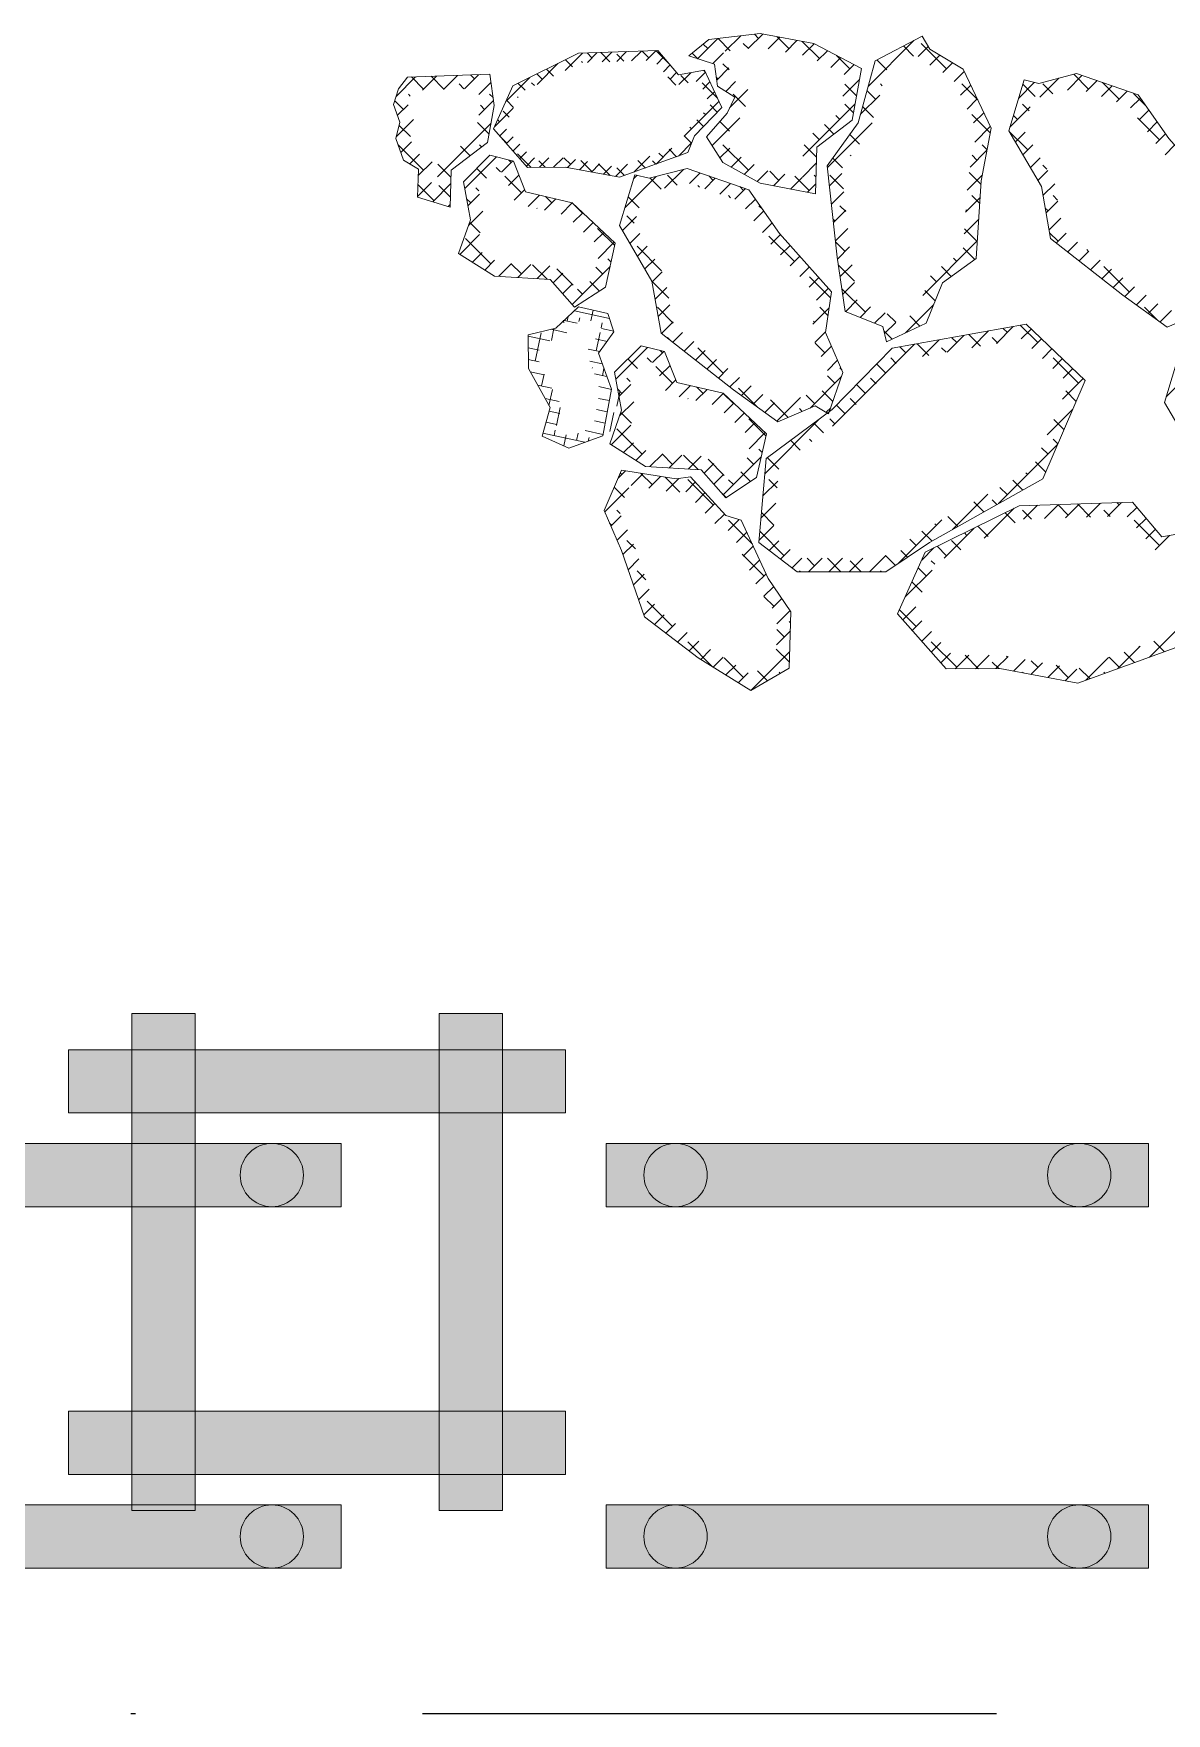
# Model space of a CAD drawing. Header units: inches. Extents: x 523 to 1492, y 69 to 539.
# Drawn here: x 1237.56 to 1262.62, y 183.78 to 220.96 of the extents above; entities that cross this region are included whole.
import ezdxf

# ---------------------------------------------------------------- set-up
doc = ezdxf.new("R2010")
doc.units = ezdxf.units.IN
doc.header["$MEASUREMENT"] = 0
doc.linetypes.add('DASHDOT', pattern=[25.4, 12.7, -6.35, 0, -6.35])

# ---------------------------------------------------------------- blocks, each defined once
blk = doc.blocks.new('Руд.стойка 0.14 - 1.1')
at = {"linetype": 'ByBlock', "lineweight": 15}
blk.add_hatch(color=252, dxfattribs=at).paths.add_polyline_path([(2005.719, -1382.257), (2007.119, -1382.257), (2007.119, -1393.257), (2005.719, -1393.257)])
at = {"color": 7, "linetype": 'ByBlock', "lineweight": 15}
for p, q in [((2006.419, -1393.257), (2007.119, -1393.257)), ((2007.119, -1393.257), (2006.419, -1393.257))]:
    blk.add_line(p, q, dxfattribs=at)
blk.add_lwpolyline([(2005.719, -1382.257), (2007.119, -1382.257), (2007.119, -1393.257), (2005.719, -1393.257), (2005.719, -1382.257)], dxfattribs=at)
blk = doc.blocks.new('Костер 1.1х1.1м')
at = {"color": 7, "linetype": 'ByBlock', "lineweight": 15, "xscale": -1}
blk.add_blockref('Руд.стойка 0.14 - 1.1', (3966.368, -11.192), dxfattribs=at)
at = {"color": 7, "linetype": 'ByBlock', "lineweight": 15}
blk.add_blockref('Руд.стойка 0.14 - 1.1', (-39.67, -11.192), dxfattribs=at)
at = {"color": 7, "linetype": 'ByBlock', "lineweight": 15, "rotation": 90}
blk.add_blockref('Руд.стойка 0.14 - 1.1', (575.592, -3401.368), dxfattribs=at)
at = {"color": 7, "linetype": 'ByBlock', "lineweight": 15, "xscale": -1, "rotation": 90}
blk.add_blockref('Руд.стойка 0.14 - 1.1', (575.592, 603.47), dxfattribs=at)
blk = doc.blocks.new('S - 140')
at = {"linetype": 'ByBlock', "lineweight": 15}
h = blk.add_hatch(color=7, dxfattribs=at)
edge = h.paths.add_edge_path()
edge.add_arc((1417, -1396.7), 70, 0, 360)
at = {"color": 7, "linetype": 'ByBlock', "lineweight": 15}
blk.add_circle((1417, -1396.7), 70, dxfattribs=at)
blk = doc.blocks.new('2 стойки под брус')
at = {"linetype": 'ByBlock', "lineweight": 15}
blk.add_hatch(color=254, dxfattribs=at).paths.add_polyline_path([(1908.082, -1350.965), (1908.082, -1349.565), (1920.082, -1349.565), (1920.082, -1350.965)])
at = {"color": 7, "linetype": 'ByBlock', "lineweight": 15}
blk.add_lwpolyline([(1908.082, -1350.965), (1908.082, -1349.565), (1920.082, -1349.565), (1920.082, -1350.965), (1908.082, -1350.965)], dxfattribs=at)
at = {"color": 7, "linetype": 'ByBlock', "lineweight": 15, "xscale": 0.009999999999990905, "yscale": 0.009999999999990905, "zscale": 0.009999999999990905}
for p in [(1895.447, -1336.298), (1904.379, -1336.298)]:
    blk.add_blockref('S - 140', p, dxfattribs=at)
blk = doc.blocks.new('Полное обрушение')
at = {"color": 7, "linetype": 'ByBlock', "lineweight": 15}
for p, q in [((1978.844, -1385.265), (1979.185, -1384.924)), ((1979.351, -1385.207), (1979.672, -1384.886)), ((1979.578, -1384.98), (1979.487, -1384.89)), ((1980.251, -1385.205), (1979.993, -1384.946)), ((1975.3, -1385.692), (1975.684, -1385.307)), ((1975.893, -1385.412), (1975.785, -1385.304)), ((1975.792, -1385.513), (1976.009, -1385.296)), ((1976.292, -1385.496), (1976.089, -1385.293)), ((1976.117, -1385.502), (1976.335, -1385.285)), ((1976.443, -1385.491), (1976.66, -1385.274)), ((1976.768, -1385.48), (1976.986, -1385.263)), ((1977.151, -1385.412), (1977.001, -1385.262)), ((1977.093, -1385.469), (1977.311, -1385.252)), ((1977.622, -1385.569), (1977.305, -1385.252)), ((1978.237, -1385.435), (1978.119, -1385.317)), ((1978.228, -1385.432), (1978.677, -1384.983)), ((1978.455, -1385.205), (1978.356, -1385.105)), ((1978.569, -1385.54), (1978.807, -1385.301)), ((1978.953, -1385.253), (1978.682, -1384.982)), ((1979.356, -1385.207), (1979.241, -1385.092)), ((1979.793, -1385.214), (1980.05, -1384.957)), ((1980.172, -1385.284), (1980.429, -1385.027)), ((1980.925, -1385.429), (1980.545, -1385.049)), ((1980.55, -1385.355), (1980.806, -1385.099)), ((1980.879, -1385.475), (1981.101, -1385.253)), ((1982.001, -1386.044), (1983.018, -1385.027)), ((1983.007, -1385.371), (1982.785, -1385.149)), ((1983.114, -1385.38), (1983.333, -1385.161)), ((1983.739, -1385.654), (1983.177, -1385.092)), ((1974.678, -1385.999), (1975.141, -1385.536)), ((1975.043, -1385.819), (1974.886, -1385.662)), ((1975.463, -1385.611), (1975.307, -1385.454)), ((1975.684, -1385.517), (1975.658, -1385.491)), ((1976.596, -1385.486), (1976.443, -1385.333)), ((1977.329, -1385.548), (1977.478, -1385.399)), ((1977.474, -1385.718), (1977.623, -1385.569)), ((1978.399, -1385.718), (1978.371, -1385.69)), ((1978.656, -1385.902), (1978.922, -1385.636)), ((1978.928, -1385.677), (1978.792, -1385.541)), ((1981.175, -1385.628), (1981.397, -1385.406)), ((1981.599, -1385.654), (1981.301, -1385.356)), ((1981.471, -1385.782), (1981.693, -1385.559)), ((1982.417, -1385.679), (1982.195, -1385.457)), ((1983.372, -1385.571), (1983.591, -1385.352)), ((1983.653, -1385.739), (1983.872, -1385.521)), ((1971.558, -1386.265), (1971.991, -1385.832)), ((1972.169, -1386.103), (1971.902, -1385.835)), ((1972.145, -1386.127), (1972.456, -1385.816)), ((1972.626, -1386.11), (1972.336, -1385.82)), ((1972.61, -1386.111), (1972.921, -1385.8)), ((1973.06, -1386.096), (1972.955, -1385.99)), ((1973.075, -1386.095), (1973.386, -1385.784)), ((1973.292, -1385.878), (1973.204, -1385.79)), ((1973.393, -1386.225), (1973.659, -1385.96)), ((1973.991, -1386.372), (1974.52, -1385.843)), ((1974.412, -1386.13), (1974.255, -1385.974)), ((1974.622, -1386.026), (1974.558, -1385.962)), ((1974.793, -1385.884), (1974.675, -1385.766)), ((1977.752, -1386.014), (1977.571, -1385.833)), ((1977.618, -1385.888), (1977.767, -1385.739)), ((1977.818, -1386.002), (1978.077, -1385.743)), ((1978.019, -1385.966), (1977.858, -1385.805)), ((1978.2, -1385.934), (1978.405, -1385.729)), ((1978.666, -1386.299), (1978.329, -1385.962)), ((1978.345, -1386.103), (1978.504, -1385.945)), ((1978.68, -1385.878), (1978.648, -1385.846)), ((1978.854, -1386.153), (1979.07, -1385.937)), ((1981.441, -1386.26), (1981.813, -1385.888)), ((1981.747, -1386.251), (1981.489, -1385.993)), ((1982.317, -1386.028), (1982.279, -1385.99)), ((1983.905, -1385.937), (1984.13, -1385.711)), ((1984.049, -1386.241), (1984.274, -1386.016)), ((1984.429, -1386.344), (1984.075, -1385.99)), ((1985.335, -1386.303), (1985.681, -1385.956)), ((1985.702, -1386.27), (1985.427, -1385.995)), ((1985.804, -1386.283), (1986.223, -1385.863)), ((1986.089, -1386.208), (1985.871, -1385.99)), ((1986.208, -1385.878), (1986.199, -1385.869)), ((1986.412, -1386.124), (1986.732, -1385.803)), ((1986.882, -1386.103), (1986.555, -1385.776)), ((1986.83, -1386.154), (1987.066, -1385.918)), ((1987.164, -1386.269), (1987.4, -1386.033)), ((1987.555, -1386.327), (1987.188, -1385.96)), ((1971.72, -1386.552), (1971.529, -1386.36)), ((1971.874, -1386.257), (1971.832, -1386.215)), ((1973.387, -1386.68), (1973.715, -1386.353)), ((1973.706, -1386.292), (1973.629, -1386.215)), ((1974.16, -1386.508), (1974.001, -1386.349)), ((1974.257, -1386.291), (1974.243, -1386.276)), ((1977.935, -1387.142), (1978.701, -1386.376)), ((1978.444, -1386.319), (1978.602, -1386.16)), ((1978.939, -1386.517), (1979.342, -1386.114)), ((1979.287, -1386.486), (1979.017, -1386.215)), ((1980.561, -1387.589), (1981.713, -1386.437)), ((1981.678, -1386.631), (1981.486, -1386.439)), ((1981.831, -1386.663), (1982.26, -1386.234)), ((1982.167, -1386.327), (1981.976, -1386.136)), ((1984.193, -1386.546), (1984.418, -1386.321)), ((1985.564, -1386.581), (1985.422, -1386.439)), ((1987.498, -1386.384), (1987.734, -1386.148)), ((1987.812, -1386.519), (1988.027, -1386.304)), ((1988.137, -1386.46), (1987.874, -1386.197)), ((1971.566, -1387.155), (1971.943, -1386.778)), ((1971.589, -1386.683), (1971.823, -1386.448)), ((1973.516, -1386.552), (1973.427, -1386.462)), ((1973.736, -1386.941), (1974.153, -1386.524)), ((1973.85, -1386.826), (1973.807, -1386.783)), ((1974.063, -1386.725), (1973.929, -1386.591)), ((1978.359, -1386.934), (1978.21, -1386.786)), ((1978.408, -1386.669), (1978.364, -1386.625)), ((1978.666, -1386.613), (1978.505, -1386.453)), ((1978.551, -1387.354), (1979.165, -1386.74)), ((1981.374, -1386.776), (1981.288, -1386.69)), ((1982.123, -1386.732), (1981.879, -1386.488)), ((1984.705, -1387.069), (1984.3, -1386.664)), ((1984.337, -1386.851), (1984.562, -1386.626)), ((1985.141, -1386.946), (1985.589, -1386.497)), ((1985.31, -1386.776), (1985.219, -1386.685)), ((1988.453, -1387.225), (1987.965, -1386.737)), ((1987.997, -1386.783), (1988.213, -1386.568)), ((1971.875, -1387.155), (1971.627, -1386.907)), ((1972.474, -1388.043), (1973.66, -1386.857)), ((1973.616, -1387.1), (1973.358, -1386.842)), ((1973.853, -1387.138), (1974.002, -1386.989)), ((1974.001, -1387.305), (1974.149, -1387.156)), ((1978.098, -1387.302), (1977.936, -1387.14)), ((1978.094, -1386.984), (1978.056, -1386.946)), ((1978.935, -1387.031), (1978.722, -1386.818)), ((1980.925, -1387.225), (1980.779, -1387.079)), ((1981.248, -1387.099), (1981.037, -1386.888)), ((1981.104, -1387.839), (1982.09, -1386.853)), ((1981.813, -1387.32), (1981.598, -1387.105)), ((1984.361, -1387.276), (1984.706, -1386.931)), ((1985.535, -1387.45), (1985.124, -1387.039)), ((1985.261, -1387.274), (1985.481, -1387.055)), ((1988.183, -1387.046), (1988.398, -1386.831)), ((1988.368, -1387.31), (1988.584, -1387.095)), ((1972.169, -1387.899), (1971.608, -1387.337)), ((1971.664, -1387.506), (1971.899, -1387.271)), ((1971.861, -1387.758), (1972.079, -1387.54)), ((1973.197, -1387.579), (1972.983, -1387.365)), ((1973.451, -1387.384), (1973.404, -1387.337)), ((1974.008, -1387.298), (1973.898, -1387.189)), ((1974.148, -1387.472), (1974.297, -1387.323)), ((1974.545, -1387.835), (1974.243, -1387.534)), ((1974.295, -1387.639), (1974.444, -1387.49)), ((1977.314, -1387.763), (1977.663, -1387.414)), ((1977.465, -1387.612), (1977.372, -1387.519)), ((1977.767, -1387.6), (1977.603, -1387.436)), ((1977.806, -1387.586), (1978.103, -1387.288)), ((1978.726, -1387.628), (1978.943, -1387.411)), ((1979.353, -1387.899), (1978.792, -1387.337)), ((1980.86, -1387.609), (1980.588, -1387.337)), ((1984.259, -1387.828), (1984.633, -1387.453)), ((1984.634, -1387.447), (1984.524, -1387.337)), ((1985.427, -1387.557), (1985.646, -1387.338)), ((1988.573, -1387.555), (1988.785, -1387.342)), ((1972.05, -1388.018), (1972.357, -1387.711)), ((1972.774, -1388.054), (1972.481, -1387.762)), ((1973.079, -1388.306), (1973.781, -1387.605)), ((1973.557, -1388.072), (1973.344, -1387.86)), ((1973.87, -1387.936), (1973.772, -1387.838)), ((1973.892, -1387.942), (1974.14, -1387.694)), ((1974.108, -1387.726), (1974.056, -1387.674)), ((1974.443, -1387.806), (1974.624, -1387.625)), ((1974.857, -1387.833), (1974.715, -1387.691)), ((1974.729, -1387.834), (1974.94, -1387.623)), ((1975.045, -1387.832), (1975.256, -1387.621)), ((1975.422, -1387.769), (1975.274, -1387.621)), ((1975.351, -1387.841), (1975.531, -1387.66)), ((1975.616, -1387.89), (1975.796, -1387.709)), ((1975.893, -1387.927), (1975.649, -1387.682)), ((1975.881, -1387.939), (1976.061, -1387.759)), ((1976.297, -1388.016), (1976.035, -1387.754)), ((1976.146, -1387.988), (1976.327, -1387.808)), ((1976.412, -1388.037), (1976.68, -1387.768)), ((1976.612, -1388.016), (1976.443, -1387.848)), ((1976.679, -1387.769), (1976.679, -1387.769)), ((1976.822, -1387.94), (1977.172, -1387.591)), ((1977.074, -1387.85), (1976.91, -1387.686)), ((1977.305, -1387.766), (1977.229, -1387.691)), ((1977.501, -1388.299), (1977.92, -1387.88)), ((1977.901, -1387.899), (1977.89, -1387.887)), ((1978.972, -1387.831), (1979.193, -1387.61)), ((1979.261, -1387.991), (1979.482, -1387.77)), ((1979.55, -1388.151), (1979.787, -1387.914)), ((1980.027, -1388.123), (1979.825, -1387.921)), ((1980.549, -1388.05), (1980.857, -1387.742)), ((1981.439, -1387.844), (1981.224, -1387.629)), ((1981.626, -1387.582), (1981.606, -1387.562)), ((1984.412, -1387.674), (1984.307, -1387.569)), ((1985.593, -1387.84), (1985.812, -1387.621)), ((1985.758, -1388.124), (1985.978, -1387.904)), ((1985.961, -1387.876), (1985.871, -1387.786)), ((1972.036, -1388.481), (1972.345, -1388.171)), ((1972.394, -1388.572), (1972.044, -1388.222)), ((1972.369, -1388.597), (1972.77, -1388.196)), ((1972.763, -1388.492), (1972.506, -1388.235)), ((1973.393, -1388.358), (1973.323, -1388.287)), ((1974.333, -1388.399), (1973.965, -1388.032)), ((1974.047, -1388.237), (1974.278, -1388.006)), ((1976.62, -1388.731), (1977.312, -1388.039)), ((1976.814, -1388.088), (1976.891, -1388.011)), ((1977.424, -1388.319), (1977.178, -1388.074)), ((1977.78, -1388.226), (1977.565, -1388.011)), ((1978.053, -1388.196), (1978.289, -1387.96)), ((1978.276, -1388.273), (1978.238, -1388.235)), ((1978.387, -1388.311), (1978.622, -1388.076)), ((1978.575, -1388.123), (1978.477, -1388.025)), ((1978.72, -1388.427), (1978.956, -1388.191)), ((1979.248, -1388.348), (1979.163, -1388.262)), ((1979.908, -1388.243), (1980.164, -1387.986)), ((1980.284, -1388.315), (1980.541, -1388.058)), ((1980.7, -1388.348), (1980.38, -1388.028)), ((1980.661, -1388.387), (1980.845, -1388.203)), ((1980.849, -1388.047), (1980.813, -1388.011)), ((1981.148, -1388.244), (1981.42, -1387.972)), ((1981.457, -1388.311), (1981.157, -1388.011)), ((1984.192, -1388.343), (1984.531, -1388.004)), ((1984.502, -1388.213), (1984.236, -1387.947)), ((1985.759, -1388.123), (1985.756, -1388.12)), ((1985.872, -1388.459), (1986.131, -1388.2)), ((1972.71, -1388.705), (1972.759, -1388.656)), ((1973.21, -1388.624), (1973.12, -1388.534)), ((1973.148, -1388.686), (1973.406, -1388.428)), ((1974.174, -1388.558), (1974.405, -1388.327)), ((1974.481, -1388.7), (1974.731, -1388.45)), ((1974.846, -1388.785), (1975.096, -1388.535)), ((1975.007, -1388.624), (1974.864, -1388.481)), ((1975.21, -1388.869), (1975.458, -1388.621)), ((1975.68, -1388.848), (1975.448, -1388.616)), ((1976.935, -1388.728), (1976.694, -1388.487)), ((1978.962, -1388.51), (1978.912, -1388.46)), ((1979.054, -1388.542), (1979.29, -1388.306)), ((1979.292, -1388.753), (1979.508, -1388.537)), ((1981.192, -1388.649), (1981.464, -1388.377)), ((1984.16, -1388.824), (1984.482, -1388.502)), ((1984.474, -1388.634), (1984.3, -1388.46)), ((1985.94, -1388.84), (1986.199, -1388.581)), ((1986.195, -1388.559), (1986.096, -1388.46)), ((1973.16, -1389.123), (1973.475, -1388.808)), ((1974.68, -1388.747), (1974.67, -1388.736)), ((1975.477, -1389.051), (1975.69, -1388.839)), ((1976.566, -1389.234), (1976.875, -1388.925)), ((1976.83, -1389.073), (1976.667, -1388.909)), ((1979.478, -1389.016), (1979.693, -1388.801)), ((1979.672, -1388.771), (1979.585, -1388.684)), ((1981.269, -1389.021), (1981.227, -1388.98)), ((1981.236, -1389.055), (1981.508, -1388.782)), ((1981.511, -1388.814), (1981.381, -1388.684)), ((1984.128, -1389.305), (1984.45, -1388.983)), ((1984.188, -1388.797), (1984.164, -1388.773)), ((1985.984, -1388.797), (1985.922, -1388.735)), ((1986.009, -1389.221), (1986.267, -1388.962)), ((1972.972, -1389.761), (1973.407, -1389.325)), ((1973.659, -1389.971), (1973.098, -1389.41)), ((1973.422, -1389.284), (1973.186, -1389.049)), ((1975.709, -1389.269), (1975.921, -1389.057)), ((1975.94, -1389.487), (1976.152, -1389.274)), ((1976.397, -1389.565), (1976.017, -1389.185)), ((1976.732, -1389.517), (1976.951, -1389.298)), ((1979.663, -1389.28), (1979.878, -1389.065)), ((1980.371, -1389.919), (1979.81, -1389.358)), ((1979.854, -1389.538), (1980.067, -1389.325)), ((1981.279, -1389.46), (1981.552, -1389.188)), ((1984.412, -1389.47), (1984.135, -1389.193)), ((1986.208, -1389.47), (1986.019, -1389.281)), ((1986.17, -1389.508), (1986.384, -1389.295)), ((1973.247, -1389.934), (1973.465, -1389.717)), ((1976.027, -1389.849), (1976.383, -1389.492)), ((1977.435, -1390.126), (1976.891, -1389.582)), ((1976.897, -1389.801), (1977.117, -1389.582)), ((1980.066, -1389.775), (1980.279, -1389.562)), ((1981.494, -1389.695), (1981.282, -1389.483)), ((1981.324, -1389.864), (1981.595, -1389.593)), ((1983.211, -1390.671), (1984.418, -1389.464)), ((1984.366, -1389.873), (1984.107, -1389.614)), ((1986.421, -1389.706), (1986.635, -1389.492)), ((1986.673, -1389.904), (1986.886, -1389.69)), ((1986.882, -1389.695), (1986.842, -1389.655)), ((1973.523, -1390.108), (1973.74, -1389.89)), ((1973.833, -1390.247), (1974.116, -1389.963)), ((1974.333, -1390.195), (1974.1, -1389.962)), ((1974.256, -1390.273), (1974.539, -1389.989)), ((1974.899, -1390.312), (1974.578, -1389.992)), ((1974.679, -1390.298), (1974.962, -1390.015)), ((1975.477, -1390.441), (1975.119, -1390.083)), ((1975.454, -1390.87), (1976.293, -1390.031)), ((1976.129, -1390.195), (1975.982, -1390.048)), ((1976.315, -1389.933), (1976.241, -1389.859)), ((1977.063, -1390.084), (1977.282, -1389.865)), ((1977.224, -1390.372), (1977.448, -1390.148)), ((1980.278, -1390.012), (1980.491, -1389.799)), ((1980.49, -1390.249), (1980.703, -1390.036)), ((1981.701, -1390.351), (1981.344, -1389.994)), ((1981.383, -1390.254), (1981.647, -1389.99)), ((1983.843, -1390.248), (1983.628, -1390.033)), ((1983.963, -1389.919), (1983.89, -1389.846)), ((1986.924, -1390.101), (1987.138, -1389.888)), ((1987.175, -1390.299), (1987.389, -1390.085)), ((1987.78, -1390.593), (1987.218, -1390.031)), ((1975.034, -1390.392), (1975.247, -1390.179)), ((1975.244, -1390.631), (1975.457, -1390.419)), ((1976.06, -1390.575), (1975.843, -1390.358)), ((1977.594, -1390.734), (1977.223, -1390.363)), ((1977.292, -1390.753), (1977.551, -1390.494)), ((1980.702, -1390.486), (1980.915, -1390.273)), ((1981.174, -1390.723), (1980.708, -1390.256)), ((1980.863, -1390.774), (1981.127, -1390.51)), ((1981.943, -1391.042), (1981.423, -1390.522)), ((1981.442, -1390.645), (1981.705, -1390.381)), ((1983.514, -1390.368), (1983.384, -1390.238)), ((1987.427, -1390.497), (1987.64, -1390.283)), ((1987.68, -1390.693), (1987.894, -1390.478)), ((1975.68, -1390.644), (1975.571, -1390.535)), ((1977.361, -1391.134), (1977.619, -1390.875)), ((1981.509, -1391.026), (1981.764, -1390.771)), ((1982.831, -1391.5), (1983.45, -1390.881)), ((1983.487, -1390.79), (1983.256, -1390.559)), ((1987.94, -1390.881), (1988.155, -1390.666)), ((1988.201, -1391.069), (1988.416, -1390.854)), ((1975.272, -1391.275), (1975.261, -1391.216)), ((1975.279, -1391.222), (1975.565, -1391.284)), ((1975.348, -1391.237), (1975.37, -1391.138)), ((1975.505, -1391.011), (1976.281, -1391.18)), ((1975.606, -1391.245), (1975.623, -1391.167)), ((1975.869, -1391.232), (1975.92, -1390.997)), ((1977.692, -1391.281), (1977.34, -1390.929)), ((1977.433, -1391.51), (1977.687, -1391.256)), ((1980.782, -1391.304), (1981.14, -1390.946)), ((1980.82, -1391.266), (1980.792, -1391.238)), ((1981.115, -1391.112), (1980.932, -1390.929)), ((1981.828, -1391.156), (1982.058, -1390.926)), ((1982.147, -1391.287), (1982.377, -1391.056)), ((1982.367, -1391.515), (1982.615, -1391.268)), ((1982.614, -1391.264), (1982.427, -1391.077)), ((1983.149, -1391.35), (1982.924, -1391.125)), ((1988.399, -1391.212), (1988.116, -1390.929)), ((1988.462, -1391.257), (1988.713, -1391.007)), ((1974.48, -1391.568), (1974.961, -1391.673)), ((1974.636, -1392.122), (1974.771, -1391.501)), ((1974.99, -1391.419), (1975.339, -1391.495)), ((1974.995, -1391.665), (1975.052, -1391.405)), ((1975.97, -1391.633), (1976.226, -1391.688)), ((1975.985, -1391.896), (1976.073, -1391.489)), ((1976.096, -1391.384), (1976.12, -1391.275)), ((1976.102, -1391.401), (1976.376, -1391.461)), ((1977.616, -1391.655), (1977.565, -1391.603)), ((1977.684, -1391.708), (1977.898, -1391.494)), ((1980.825, -1391.71), (1981.059, -1391.476)), ((1982.539, -1391.638), (1982.351, -1391.45)), ((1983.754, -1391.925), (1984.124, -1391.554)), ((1983.963, -1391.715), (1983.851, -1391.603)), ((1984.491, -1391.794), (1984.232, -1391.535)), ((1984.3, -1391.828), (1984.67, -1391.457)), ((1984.872, -1391.726), (1984.749, -1391.603)), ((1984.846, -1391.731), (1985.216, -1391.36)), ((1985.086, -1391.491), (1984.994, -1391.399)), ((1985.759, -1391.715), (1985.376, -1391.332)), ((1985.392, -1391.633), (1985.612, -1391.413)), ((1985.629, -1391.845), (1985.842, -1391.633)), ((1974.482, -1391.828), (1974.722, -1391.881)), ((1975.809, -1391.857), (1976.065, -1391.913)), ((1976.423, -1392.52), (1977.125, -1391.819)), ((1977.236, -1392.156), (1977.484, -1391.908)), ((1977.452, -1391.94), (1977.4, -1391.887)), ((1977.935, -1391.906), (1978.149, -1391.692)), ((1978.187, -1392.103), (1978.4, -1391.89)), ((1978.799, -1392.389), (1978.238, -1391.827)), ((1981.045, -1391.94), (1980.833, -1391.728)), ((1980.963, -1392.021), (1981.19, -1391.794)), ((1981.213, -1393.567), (1983.032, -1391.748)), ((1982.841, -1391.94), (1982.707, -1391.806)), ((1983.347, -1391.997), (1983.088, -1391.738)), ((1983.207, -1392.022), (1983.578, -1391.651)), ((1983.728, -1391.929), (1983.626, -1391.827)), ((1985.859, -1392.065), (1986.071, -1391.852)), ((1974.484, -1392.089), (1974.725, -1392.141)), ((1974.525, -1392.358), (1974.838, -1392.426)), ((1975.846, -1392.125), (1976.122, -1392.186)), ((1975.901, -1392.279), (1975.904, -1392.268)), ((1976.125, -1392.446), (1976.159, -1392.288)), ((1976.9, -1392.286), (1976.688, -1392.074)), ((1977.214, -1392.15), (1977.116, -1392.052)), ((1977.677, -1392.613), (1977.309, -1392.246)), ((1977.391, -1392.45), (1977.622, -1392.219)), ((1978.438, -1392.301), (1978.652, -1392.087)), ((1978.69, -1392.499), (1978.903, -1392.285)), ((1981.101, -1392.333), (1981.328, -1392.105)), ((1981.422, -1392.317), (1981.381, -1392.276)), ((1982.392, -1392.389), (1982.193, -1392.19)), ((1982.627, -1392.175), (1982.504, -1392.052)), ((1986.088, -1392.284), (1986.3, -1392.072)), ((1986.657, -1392.613), (1986.096, -1392.052)), ((1986.317, -1392.504), (1986.529, -1392.292)), ((1974.691, -1392.654), (1975.004, -1392.722)), ((1974.776, -1392.672), (1974.832, -1392.415)), ((1974.942, -1393.103), (1975.019, -1392.749)), ((1975.947, -1392.407), (1976.223, -1392.468)), ((1976.048, -1392.689), (1976.322, -1392.749)), ((1976.554, -1392.838), (1976.464, -1392.748)), ((1976.492, -1392.9), (1976.75, -1392.642)), ((1976.737, -1392.572), (1976.667, -1392.501)), ((1977.518, -1392.772), (1977.749, -1392.541)), ((1977.825, -1392.914), (1978.075, -1392.664)), ((1978.189, -1392.999), (1978.44, -1392.749)), ((1978.35, -1392.838), (1978.208, -1392.695)), ((1978.941, -1392.696), (1979.155, -1392.483)), ((1979.557, -1393.146), (1979.136, -1392.725)), ((1979.199, -1392.888), (1979.413, -1392.673)), ((1980.72, -1393.162), (1981.414, -1392.468)), ((1981.269, -1392.613), (1981.104, -1392.448)), ((1981.943, -1392.838), (1981.749, -1392.644)), ((1982.183, -1392.629), (1982.055, -1392.501)), ((1986.301, -1392.969), (1986.759, -1392.512)), ((1988.6, -1392.916), (1989.048, -1392.467)), ((1974.856, -1392.95), (1975.169, -1393.018)), ((1976.041, -1392.948), (1976.276, -1392.999)), ((1976.444, -1393.123), (1976.513, -1392.802)), ((1976.504, -1393.337), (1976.819, -1393.022)), ((1978.024, -1392.96), (1978.014, -1392.95)), ((1978.554, -1393.083), (1978.802, -1392.835)), ((1979.024, -1393.062), (1978.792, -1392.83)), ((1978.821, -1393.265), (1979.033, -1393.053)), ((1979.459, -1393.076), (1979.674, -1392.861)), ((1979.72, -1393.264), (1979.935, -1393.049)), ((1980.233, -1393.373), (1979.841, -1392.981)), ((1979.981, -1393.452), (1980.505, -1392.929)), ((1980.82, -1393.062), (1980.631, -1392.874)), ((1981.224, -1393.017), (1980.988, -1392.782)), ((1981.494, -1393.287), (1981.305, -1393.099)), ((1981.74, -1393.084), (1981.606, -1392.95)), ((1986.608, -1393.014), (1986.38, -1392.785)), ((1974.877, -1393.474), (1975.112, -1393.525)), ((1974.947, -1393.229), (1975.182, -1393.281)), ((1975.105, -1393.548), (1975.191, -1393.153)), ((1975.948, -1393.447), (1976.182, -1393.498)), ((1975.994, -1393.197), (1976.229, -1393.249)), ((1976.286, -1393.68), (1976.377, -1393.26)), ((1976.766, -1393.498), (1976.53, -1393.262)), ((1979.052, -1393.483), (1979.265, -1393.271)), ((1979.284, -1393.701), (1979.496, -1393.488)), ((1979.741, -1393.779), (1979.361, -1393.399)), ((1979.715, -1394.616), (1980.922, -1393.409)), ((1980.546, -1393.238), (1980.483, -1393.174)), ((1981.019, -1393.71), (1980.805, -1393.496)), ((1981.074, -1393.257), (1981.177, -1393.155)), ((1981.277, -1393.52), (1981.157, -1393.399)), ((1985.963, -1393.756), (1986.535, -1393.184)), ((1986.339, -1393.642), (1986.11, -1393.413)), ((1974.806, -1393.719), (1975.734, -1393.921)), ((1975.056, -1393.773), (1975.082, -1393.652)), ((1975.267, -1393.999), (1975.319, -1393.759)), ((1975.552, -1393.881), (1975.588, -1393.719)), ((1975.741, -1393.662), (1976.136, -1393.748)), ((1975.81, -1393.893), (1975.828, -1393.811)), ((1976.315, -1393.975), (1976.751, -1393.539)), ((1977.003, -1394.185), (1976.442, -1393.623)), ((1979.37, -1394.063), (1979.727, -1393.706)), ((1980.761, -1393.901), (1980.708, -1393.848)), ((1986.204, -1393.956), (1986.096, -1393.848)), ((1976.591, -1394.148), (1976.809, -1393.931)), ((1976.867, -1394.322), (1977.084, -1394.104)), ((1977.177, -1394.46), (1977.46, -1394.177)), ((1977.677, -1394.409), (1977.444, -1394.176)), ((1977.6, -1394.486), (1977.883, -1394.203)), ((1978.242, -1394.526), (1977.922, -1394.206)), ((1978.023, -1394.512), (1978.306, -1394.229)), ((1978.798, -1395.084), (1979.637, -1394.245)), ((1979.659, -1394.146), (1979.585, -1394.073)), ((1980.502, -1394.092), (1980.288, -1393.877)), ((1984.89, -1395.278), (1986.197, -1393.971)), ((1985.984, -1394.185), (1985.841, -1394.042)), ((1976.473, -1394.715), (1976.634, -1394.555)), ((1976.554, -1394.634), (1976.522, -1394.602)), ((1976.759, -1394.878), (1977.022, -1394.615)), ((1977.228, -1394.858), (1976.978, -1394.608)), ((1978.378, -1394.606), (1978.591, -1394.393)), ((1978.821, -1394.655), (1978.463, -1394.297)), ((1979.404, -1394.789), (1979.187, -1394.572)), ((1979.473, -1394.409), (1979.326, -1394.262)), ((1980.025, -1394.512), (1979.771, -1394.258)), ((1985.535, -1394.634), (1985.496, -1394.595)), ((1985.934, -1394.584), (1985.706, -1394.356)), ((1976.175, -1395.462), (1976.707, -1394.93)), ((1976.615, -1395.143), (1976.387, -1394.915)), ((1977.148, -1394.938), (1977.411, -1394.676)), ((1977.84, -1395.021), (1977.51, -1394.691)), ((1977.536, -1394.999), (1977.813, -1394.722)), ((1977.967, -1395.017), (1978.18, -1394.805)), ((1978.575, -1395.307), (1978.014, -1394.746)), ((1978.588, -1394.845), (1978.801, -1394.632)), ((1979.024, -1394.858), (1978.915, -1394.749)), ((1979.672, -1395.108), (1980.002, -1394.778)), ((1979.989, -1394.926), (1979.81, -1394.746)), ((1985.086, -1395.083), (1984.92, -1394.918)), ((1985.429, -1394.977), (1985.208, -1394.756)), ((1978.182, -1395.251), (1978.394, -1395.039)), ((1978.396, -1395.486), (1978.609, -1395.273)), ((1978.859, -1395.143), (1978.78, -1395.063)), ((1979.63, -1395.599), (1979.96, -1395.27)), ((1979.697, -1395.083), (1979.676, -1395.062)), ((1983.871, -1395.848), (1984.651, -1395.068)), ((1984.565, -1395.46), (1984.344, -1395.24)), ((1984.853, -1395.299), (1984.749, -1395.195)), ((1985.441, -1395.625), (1985.752, -1395.315)), ((1985.906, -1395.609), (1986.217, -1395.299)), ((1986.433, -1395.532), (1986.2, -1395.299)), ((1986.371, -1395.594), (1986.682, -1395.283)), ((1986.925, -1395.575), (1986.634, -1395.284)), ((1986.836, -1395.578), (1987.146, -1395.267)), ((1987.301, -1395.562), (1987.611, -1395.251)), ((1987.555, -1395.307), (1987.503, -1395.255)), ((1987.737, -1395.574), (1987.95, -1395.361)), ((1976.33, -1395.756), (1976.283, -1395.71)), ((1976.312, -1395.775), (1976.54, -1395.547)), ((1976.516, -1395.494), (1976.442, -1395.42)), ((1978.611, -1395.72), (1978.823, -1395.508)), ((1978.91, -1395.87), (1979.151, -1395.629)), ((1979.444, -1396.176), (1978.912, -1395.644)), ((1979.918, -1395.752), (1979.641, -1395.475)), ((1982.665, -1396.605), (1983.632, -1395.638)), ((1983.514, -1395.756), (1983.481, -1395.723)), ((1983.989, -1395.782), (1983.769, -1395.562)), ((1984.574, -1396.043), (1985.236, -1395.382)), ((1985.259, -1395.705), (1985.035, -1395.481)), ((1985.622, -1395.619), (1985.422, -1395.42)), ((1987.359, -1395.56), (1987.218, -1395.42)), ((1988.453, -1396.205), (1987.892, -1395.644)), ((1987.944, -1395.817), (1988.156, -1395.604)), ((1976.448, -1396.087), (1976.676, -1395.859)), ((1976.853, -1396.279), (1976.667, -1396.093)), ((1979.094, -1396.135), (1979.321, -1395.909)), ((1979.588, -1396.091), (1979.917, -1395.761)), ((1980.146, -1396.43), (1979.605, -1395.888)), ((1979.812, -1396.315), (1980.027, -1396.101)), ((1983.065, -1396.205), (1982.926, -1396.066)), ((1983.413, -1396.104), (1983.193, -1395.885)), ((1983.687, -1396.482), (1984.348, -1395.82)), ((1984.057, -1396.299), (1983.851, -1396.093)), ((1984.188, -1395.981), (1984.133, -1395.926)), ((1984.658, -1396.002), (1984.434, -1395.778)), ((1988.15, -1396.06), (1988.363, -1395.847)), ((1988.356, -1396.303), (1988.674, -1395.984)), ((1976.579, -1396.405), (1976.812, -1396.172)), ((1979.697, -1396.879), (1979.215, -1396.396)), ((1979.236, -1396.442), (1979.462, -1396.216)), ((1980.068, -1396.508), (1980.282, -1396.294)), ((1982.035, -1396.787), (1982.397, -1396.425)), ((1982.607, -1396.645), (1982.391, -1396.429)), ((1982.874, -1396.463), (1982.728, -1396.318)), ((1983.189, -1396.53), (1983.461, -1396.259)), ((1983.739, -1396.43), (1983.532, -1396.223)), ((1976.694, -1396.74), (1976.93, -1396.503)), ((1976.809, -1397.074), (1977.045, -1396.838)), ((1977.088, -1396.963), (1976.891, -1396.767)), ((1979.378, -1396.75), (1979.604, -1396.524)), ((1979.519, -1397.057), (1979.745, -1396.831)), ((1980.323, -1396.702), (1980.538, -1396.487)), ((1980.504, -1396.787), (1980.483, -1396.767)), ((1980.82, -1396.654), (1980.653, -1396.487)), ((1980.687, -1396.787), (1980.987, -1396.487)), ((1981.402, -1396.787), (1981.102, -1396.487)), ((1981.136, -1396.787), (1981.437, -1396.487)), ((1981.586, -1396.787), (1981.886, -1396.487)), ((1981.851, -1396.787), (1981.606, -1396.542)), ((1982.299, -1396.787), (1982.279, -1396.767)), ((1982.825, -1397.344), (1983.42, -1396.748)), ((1983.29, -1396.879), (1983.112, -1396.702)), ((1983.478, -1396.619), (1983.402, -1396.542)), ((1976.923, -1397.408), (1977.159, -1397.172)), ((1979.698, -1397.328), (1979.914, -1397.112)), ((1983.2, -1397.239), (1982.973, -1397.012)), ((1988.226, -1398.678), (1989.864, -1397.04)), ((1977.038, -1397.742), (1977.274, -1397.506)), ((1977.677, -1398.001), (1977.116, -1397.44)), ((1979.922, -1397.552), (1979.699, -1397.33)), ((1979.88, -1397.594), (1980.096, -1397.378)), ((1982.77, -1397.847), (1983.056, -1397.562)), ((1982.841, -1397.328), (1982.834, -1397.322)), ((1977.275, -1397.954), (1977.489, -1397.74)), ((1977.53, -1398.148), (1977.744, -1397.934)), ((1979.987, -1397.936), (1980.278, -1397.645)), ((1980.288, -1397.918), (1980.259, -1397.889)), ((1983.065, -1398.001), (1982.695, -1397.632)), ((1982.981, -1398.086), (1983.193, -1397.873)), ((1977.785, -1398.342), (1978, -1398.128)), ((1978.041, -1398.536), (1978.255, -1398.322)), ((1979.973, -1398.4), (1980.283, -1398.09)), ((1980.146, -1398.226), (1979.983, -1398.063)), ((1983.191, -1398.324), (1983.404, -1398.112)), ((1988.56, -1398.557), (1988.326, -1398.323)), ((1978.563, -1398.887), (1978.014, -1398.338)), ((1978.3, -1398.725), (1978.518, -1398.507)), ((1978.578, -1398.897), (1978.796, -1398.679)), ((1979.248, -1399.124), (1978.815, -1398.691)), ((1979.41, -1399.411), (1980.268, -1398.553)), ((1980.261, -1398.789), (1979.97, -1398.498)), ((1983.401, -1398.563), (1983.614, -1398.351)), ((1983.963, -1398.899), (1983.402, -1398.338)), ((1983.612, -1398.802), (1983.824, -1398.589)), ((1983.927, -1398.935), (1984.229, -1398.634)), ((1984.445, -1398.932), (1984.147, -1398.634)), ((1984.379, -1398.933), (1984.68, -1398.631)), ((1984.83, -1398.93), (1985.101, -1398.659)), ((1985.086, -1398.675), (1985.063, -1398.652)), ((1986.822, -1399.184), (1987.32, -1398.685)), ((1987.555, -1398.899), (1987.336, -1398.68)), ((1987.524, -1398.931), (1988.023, -1398.432)), ((1987.9, -1398.795), (1987.667, -1398.563)), ((1988.004, -1398.45), (1987.996, -1398.442)), ((1978.855, -1399.068), (1979.073, -1398.85)), ((1979.133, -1399.24), (1979.351, -1399.022)), ((1979.774, -1399.2), (1979.554, -1398.981)), ((1980.058, -1399.036), (1980.034, -1399.012)), ((1984.892, -1398.93), (1984.749, -1398.787)), ((1985.223, -1398.987), (1985.48, -1398.729)), ((1985.437, -1399.026), (1985.422, -1399.012)), ((1985.602, -1399.057), (1985.859, -1398.799)), ((1985.759, -1398.899), (1985.614, -1398.754)), ((1985.981, -1399.127), (1986.238, -1398.869)), ((1986.433, -1399.124), (1986.165, -1398.856)), ((1986.36, -1399.197), (1986.618, -1398.939)), ((1986.91, -1399.152), (1986.676, -1398.918)), ((1987.24, -1399.033), (1987.218, -1399.012))]:
    blk.add_line(p, q, dxfattribs=at)
for points in [[(1979.613, -1384.875), (1978.478, -1385.005), (1978.034, -1385.37), (1978.608, -1385.553), (1978.674, -1386.035), (1979.052, -1386.283), (1978.882, -1386.635), (1978.426, -1387.156), (1978.791, -1387.73), (1979.613, -1388.186), (1980.84, -1388.421), (1980.866, -1387.391), (1981.649, -1386.791), (1981.858, -1385.644), (1980.801, -1385.097), (1979.613, -1384.875)], [(1983.199, -1384.933), (1982.157, -1385.476), (1981.78, -1386.851), (1981.1, -1387.803), (1981.319, -1389.824), (1981.498, -1391.022), (1982.329, -1391.361), (1982.412, -1391.698), (1983.289, -1391.284), (1983.647, -1390.389), (1984.391, -1389.855), (1984.507, -1388.13), (1984.724, -1386.968), (1984.106, -1385.662), (1983.367, -1385.217), (1983.199, -1384.933)], [(1973.717, -1386.983), (1974.145, -1386.028), (1975.598, -1385.31), (1977.352, -1385.25), (1977.811, -1385.79), (1978.385, -1385.687), (1978.764, -1386.512), (1978.161, -1387.141), (1978.016, -1387.51), (1976.506, -1388.054), (1975.297, -1387.831), (1974.469, -1387.836), (1973.717, -1386.983)], [(1985.456, -1385.901), (1985.116, -1387.026), (1985.836, -1388.257), (1986.042, -1389.408), (1987.64, -1390.664), (1988.622, -1391.373), (1989.445, -1391.016), (1989.745, -1391.192), (1990.062, -1390.275), (1989.671, -1389.394), (1989.81, -1388.488), (1988.657, -1387.199), (1987.977, -1386.232), (1986.612, -1385.761), (1985.777, -1385.98), (1985.456, -1385.901)], [(1973.636, -1387.569), (1973.051, -1388.153), (1973.204, -1388.996), (1972.943, -1389.743), (1973.733, -1390.24), (1974.968, -1390.316), (1975.509, -1390.933), (1976.191, -1390.489), (1976.408, -1389.516), (1975.455, -1388.618), (1974.426, -1388.38), (1974.156, -1387.698), (1973.636, -1387.569)], [(1976.841, -1387.999), (1976.502, -1389.124), (1977.221, -1390.355), (1977.427, -1391.506), (1979.025, -1392.763), (1980.007, -1393.471), (1980.83, -1393.114), (1981.13, -1393.29), (1981.447, -1392.374), (1981.057, -1391.493), (1981.195, -1390.587), (1980.042, -1389.298), (1979.362, -1388.331), (1977.997, -1387.86), (1977.162, -1388.078), (1976.841, -1387.999)], [(1976.242, -1391.067), (1975.596, -1390.926), (1975.095, -1391.394), (1974.479, -1391.541), (1974.486, -1392.288), (1974.969, -1393.152), (1974.788, -1393.783), (1975.382, -1394.05), (1976.131, -1393.775), (1976.323, -1392.745), (1976.038, -1391.95), (1976.38, -1391.473), (1976.242, -1391.067)], [(1989.048, -1391.431), (1988.562, -1393.039), (1989.591, -1394.797), (1989.885, -1396.441), (1992.168, -1398.237), (1993.571, -1399.249), (1994.746, -1398.739), (1995.174, -1398.991), (1995.627, -1397.681), (1995.07, -1396.422), (1995.268, -1395.128), (1993.62, -1393.287), (1992.649, -1391.906), (1990.699, -1391.232), (1989.506, -1391.544), (1989.048, -1391.431)], [(1979.583, -1396.141), (1979.744, -1394.278), (1981.209, -1393.198), (1982.539, -1391.836), (1985.504, -1391.309), (1986.805, -1392.556), (1985.872, -1394.729), (1983.359, -1396.135), (1982.397, -1396.787), (1980.435, -1396.787), (1979.583, -1396.141)], [(1976.98, -1391.782), (1976.395, -1392.367), (1976.548, -1393.21), (1976.287, -1393.957), (1977.077, -1394.454), (1978.312, -1394.53), (1978.853, -1395.147), (1979.535, -1394.703), (1979.752, -1393.73), (1978.799, -1392.832), (1977.77, -1392.594), (1977.5, -1391.912), (1976.98, -1391.782)], [(1976.548, -1394.541), (1977.759, -1394.73), (1978.072, -1394.686), (1978.854, -1395.541), (1979.198, -1395.643), (1979.793, -1396.936), (1980.296, -1397.671), (1980.257, -1398.921), (1979.41, -1399.411), (1978.243, -1398.69), (1977.053, -1397.785), (1976.548, -1396.317), (1976.162, -1395.433), (1976.548, -1394.541)], [(1982.657, -1397.718), (1983.268, -1396.354), (1985.344, -1395.328), (1987.85, -1395.243), (1988.505, -1396.014), (1989.326, -1395.868), (1989.866, -1397.045), (1989.006, -1397.944), (1988.799, -1398.471), (1986.641, -1399.249), (1984.915, -1398.93), (1983.731, -1398.937), (1982.657, -1397.718)]]:
    blk.add_lwpolyline(points, dxfattribs=at)
blk.add_lwpolyline([(1971.811, -1385.838), (1971.609, -1386.098), (1971.609, -1386.098), (1971.503, -1386.445), (1971.645, -1386.836), (1971.555, -1387.199), (1971.723, -1387.674), (1972.054, -1387.877), (1972.036, -1388.492), (1972.757, -1388.72), (1972.778, -1387.9), (1973.583, -1387.283), (1973.731, -1386.468), (1973.632, -1385.776)], close=True, dxfattribs=at)

msp = doc.modelspace()

# ---------------------------------------------------------------- linework, layer by layer
at = {"color": 7, "linetype": 'DASHDOT'}
msp.add_line((1195.164, 183.783), (1277.144, 183.783), dxfattribs=at)

# ---------------------------------------------------------------- block references
at = {"color": 7, "linetype": 'ByBlock', "lineweight": 15}
for name, p in [('Полное обрушение', (-725.979, 1605.838)), ('Костер 1.1х1.1м', (-719.518, 1592.723))]:
    msp.add_blockref(name, p, dxfattribs=at)
at = {"color": 7, "linetype": 'ByBlock', "lineweight": 15, "xscale": -1, "rotation": 180}
for p in [(-675.718, -1154.566), (-657.854, -1154.566), (-675.718, -1162.566), (-657.854, -1162.566)]:
    msp.add_blockref('2 стойки под брус', p, dxfattribs=at)

doc.saveas('drawing.dxf')
